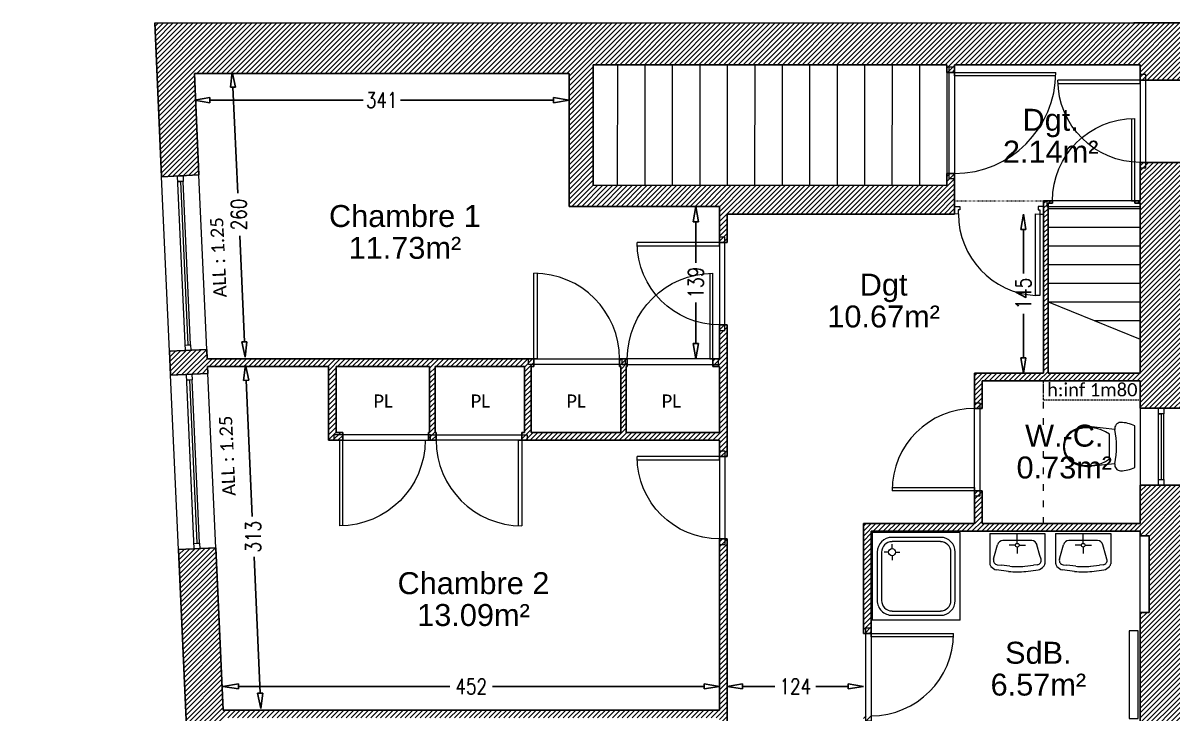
# Model space of a CAD drawing. Header units: millimetres. Extents: x -14819 to 43195, y -10328 to 20814.
# Drawn here: x 6426 to 7473, y 5867 to 6496 of the extents above; entities that cross this region are included whole.
import ezdxf
from ezdxf.enums import TextEntityAlignment as Align

# ---------------------------------------------------------------- set-up
doc = ezdxf.new("R2010")
doc.units = ezdxf.units.MM
doc.header["$PDMODE"] = 3
for name, pattern in [('ACAD_ISO03W100', [30, 12, -18]), ('Chemin', [0.5, 0.3, -0.2]), ('Cotation', [0.2, 0.1, -0.1])]:
    doc.linetypes.add(name, pattern=pattern)
for name, color, linetype, lineweight in [('05 - Menuiserie', 150, 'Continuous', 5), ('14 - Sanitaires', 130, 'Continuous', 9), ('41 - Côtes Intérieures', 71, 'Continuous', 9), ('50 - Signes', 12, 'Continuous', 9), ('52 - Projections', 22, 'ACAD_ISO03W100', 5), ('59 - TxT', 120, 'Continuous', 0), ('_Texte', 7, 'Continuous', 15), ('Escalier', 8, 'Continuous', 18), ('hauteur inf1.8m', 11, 'Continuous', 0), ('Menuiserie_cps', 7, 'Continuous', 15), ('Mur_coupe', 7, 'Continuous', 25), ('Mur_projeté', 8, 'ACAD_ISO03W100', 18), ('Mur_vu', 8, 'Continuous', 18)]:
    doc.layers.add(name, color=color, linetype=linetype, lineweight=lineweight)
doc.layers.add('10 - Hachures', color=7, linetype='Continuous', lineweight=18, true_color=0x646464)
doc.layers.add('_mur_fantome', color=2, linetype='Continuous', lineweight=0, plot=False)
doc.layers.add('Menuiserie_seuil', color=8, linetype='Continuous', lineweight=9, plot=False)
doc.styles.add('CR_Cot', font='simplex.shx', dxfattribs={"width": 0.8})
doc.styles.add('Legend', font='calibri.ttf')
doc.styles.get("Standard").update_dxf_attribs({"font": 'arial.ttf'})
doc.dimstyles.get("Standard").update_dxf_attribs({"dimtxt": 14, "dimasz": 14, "dimexe": 0.18, "dimexo": 0.0625, "dimgap": 5, "dimtad": 0, "dimtoh": 1, "dimdec": 0, "dimzin": 0, "dimdsep": 46, "dimtxsty": 'CR_Cot', "dimblk": 'CLOSEDBLANK', "dimcen": 0, "dimse1": 1, "dimse2": 1, "dimadec": 0, "dimazin": 0, "dimtfac": 1, "dimtdec": 0, "dimtofl": 0, "dimtmove": 0, "dimatfit": 3, "dimfxl": 1, "dimtolj": 1, "dimtzin": 0, "dimarcsym": 0})

# ---------------------------------------------------------------- blocks, each defined once
blk = doc.blocks.new('_ClosedBlank')
at = {"color": 0, "linetype": 'ByBlock', "lineweight": -2}
for p, q in [((-1, 0.167), (0, 0)), ((-1, 0.167), (-1, -0.167)), ((0, 0), (-1, -0.167))]:
    blk.add_line(p, q, dxfattribs=at)
blk = doc.blocks.new('*D677')
at = {"layer": '41 - Côtes Intérieures', "color": 0, "lineweight": -2, "transparency": 16777216}
for p, q in [((6629.5, 6170.4), (6635.1, 6046.2)), ((6642.3, 5885.4), (6636.7, 6009.6))]:
    blk.add_line(p, q, dxfattribs=at)
at = {"layer": 'Defpoints', "color": 0, "transparency": 16777216}
for p in [(6594.4, 6182.8), (6628.9, 6184.4), (6608.4, 5869.8)]:
    blk.add_point(p, dxfattribs=at)
at = {"layer": '41 - Côtes Intérieures', "color": 0, "lineweight": -2, "transparency": 16777216, "xscale": 14, "yscale": 14, "zscale": 14}
for p, rotation in [((6628.9, 6184.4), 92.57481250432451), ((6642.9, 5871.4), 272.5748125043245)]:
    blk.add_blockref('_ClosedBlank', p, dxfattribs=dict(at, rotation=rotation))
at = {"layer": '41 - Côtes Intérieures', "color": 0, "transparency": 16777216, "insert": (6635.9, 6027.9), "char_height": 14, "attachment_point": 5, "rotation": 90, "style": 'CR_Cot'}
blk.add_mtext('\\A1;313', dxfattribs=at)
blk = doc.blocks.new('*D678')
at = {"layer": '41 - Côtes Intérieures', "color": 0, "lineweight": -2, "transparency": 16777216}
for p, q in [((37038.8, 6101.8), (37038.8, 6012)), ((37038.8, 5883.8), (37038.8, 5973.7))]:
    blk.add_line(p, q, dxfattribs=at)
at = {"layer": 'Defpoints', "color": 0, "transparency": 16777216}
for p in [(37038.8, 6115.8), (37060.4, 6115.8), (7060.4, 5869.8)]:
    blk.add_point(p, dxfattribs=at)
at = {"layer": '41 - Côtes Intérieures', "color": 0, "lineweight": -2, "transparency": 16777216, "xscale": 14, "yscale": 14, "zscale": 14}
for p, rotation in [((37038.8, 6115.8), 90), ((37038.8, 5869.8), 270)]:
    blk.add_blockref('_ClosedBlank', p, dxfattribs=dict(at, rotation=rotation))
at = {"layer": '41 - Côtes Intérieures', "color": 0, "transparency": 16777216, "insert": (37038.8, 5992.8), "char_height": 14, "attachment_point": 5, "rotation": 90, "style": 'CR_Cot'}
blk.add_mtext('\\A1;246', dxfattribs=at)
blk = doc.blocks.new('*D679')
at = {"layer": '41 - Côtes Intérieures', "color": 0, "lineweight": -2, "transparency": 16777216}
for p, q in [((7038.8, 6314.8), (7038.8, 6277.4)), ((7038.8, 6203.8), (7038.8, 6241.3))]:
    blk.add_line(p, q, dxfattribs=at)
at = {"layer": 'Defpoints', "color": 0, "transparency": 16777216}
for p in [(7038.8, 6328.8), (7060.4, 6328.8), (7060.4, 6189.8)]:
    blk.add_point(p, dxfattribs=at)
at = {"layer": '41 - Côtes Intérieures', "color": 0, "lineweight": -2, "transparency": 16777216, "xscale": 14, "yscale": 14, "zscale": 14}
for p, rotation in [((7038.8, 6328.8), 90), ((7038.8, 6189.8), 270)]:
    blk.add_blockref('_ClosedBlank', p, dxfattribs=dict(at, rotation=rotation))
at = {"layer": '41 - Côtes Intérieures', "color": 0, "transparency": 16777216, "insert": (7038.8, 6259.3), "char_height": 14, "attachment_point": 5, "rotation": 90, "style": 'CR_Cot'}
blk.add_mtext('\\A1;139', dxfattribs=at)
blk = doc.blocks.new('*D688')
at = {"layer": '41 - Côtes Intérieures', "color": 0, "lineweight": -2, "transparency": 16777216}
for p, q in [((7081.4, 5891.6), (7110.8, 5891.6)), ((7177.4, 5891.6), (7148, 5891.6))]:
    blk.add_line(p, q, dxfattribs=at)
at = {"layer": 'Defpoints', "color": 0, "transparency": 16777216}
for p in [(7191.4, 5891.6), (7191.4, 5879.8), (7067.4, 5869.8)]:
    blk.add_point(p, dxfattribs=at)
at = {"layer": '41 - Côtes Intérieures', "color": 0, "lineweight": -2, "transparency": 16777216, "xscale": 14, "yscale": 14, "zscale": 14, "rotation": 180}
blk.add_blockref('_ClosedBlank', (7067.4, 5891.6), dxfattribs=at)
at = {"layer": '41 - Côtes Intérieures', "color": 0, "lineweight": -2, "transparency": 16777216, "xscale": 14, "yscale": 14, "zscale": 14}
blk.add_blockref('_ClosedBlank', (7191.4, 5891.6), dxfattribs=at)
at = {"layer": '41 - Côtes Intérieures', "color": 0, "transparency": 16777216, "insert": (7129.4, 5891.6), "char_height": 14, "attachment_point": 5, "style": 'CR_Cot'}
blk.add_mtext('\\A1;124', dxfattribs=at)
blk = doc.blocks.new('*D695')
at = {"layer": '41 - Côtes Intérieures', "color": 0, "lineweight": -2, "transparency": 16777216}
for p, q in [((7337, 6307.8), (7337, 6267.7)), ((7337, 6190.8), (7337, 6231))]:
    blk.add_line(p, q, dxfattribs=at)
at = {"layer": 'Defpoints', "color": 0, "transparency": 16777216}
for p in [(7337, 6321.8), (7352, 6321.8), (7320.4, 6176.8)]:
    blk.add_point(p, dxfattribs=at)
at = {"layer": '41 - Côtes Intérieures', "color": 0, "lineweight": -2, "transparency": 16777216, "xscale": 14, "yscale": 14, "zscale": 14}
for p, rotation in [((7337, 6321.8), 90), ((7337, 6176.8), 270)]:
    blk.add_blockref('_ClosedBlank', p, dxfattribs=dict(at, rotation=rotation))
at = {"layer": '41 - Côtes Intérieures', "color": 0, "transparency": 16777216, "insert": (7337, 6249.3), "char_height": 14, "attachment_point": 5, "rotation": 90, "style": 'CR_Cot'}
blk.add_mtext('\\A1;145', dxfattribs=at)
blk = doc.blocks.new('A$Cd99badf2')
at = {"layer": '14 - Sanitaires', "color": 251, "true_color": 0x666666}
for p, q in [((-18.1, 15.6), (-39.3, 17.9)), ((-23.1, -11.3), (-23.1, 11.3)), ((0, -18.9), (0, 18.9)), ((-18.1, -15.6), (-39.3, -17.9))]:
    blk.add_line(p, q, dxfattribs=at)
for centre, major_axis, start_param, end_param in [((-13, 16.7), (0, -5.31), 3.141628, 4.912784), ((-13, -6.7), (0, -28.7), 2.672126, 3.141601), ((-48.4, 0), (0, -16.7), 3.601916, 5.822859), ((-48.4, 0), (0, -15.9), 3.60199, 5.822808), ((-42.5, -11.9), (0, -30), 3.034838, 3.601943), ((-41.8, -15.6), (0, -32.8), 2.52997, 3.570063), ((-94.8, 0), (0, -78.5), 1.370375, 1.771221), ((-42.5, 11.9), (0, -30), -0.46035, 0.106755), ((-41.8, 15.6), (0, -32.8), -0.42847, 0.611623), ((-13, -16.7), (0, -5.31), 4.511994, 6.28315), ((-13, 6.7), (0, -28.7), -0.000008, 0.469466)]:
    blk.add_ellipse(centre, major_axis=major_axis, ratio=0.9963, start_param=start_param, end_param=end_param, dxfattribs=at)
blk = doc.blocks.new('A$C25e289c3')
at = {"layer": '14 - Sanitaires', "color": 251, "true_color": 0x666666}
for p, q in [((-34.5, 32.9), (-33.2, 44)), ((-28.5, 43.2), (-28.9, 39.8)), ((0, 50.1), (-27.6, 50.1)), ((-23.5, 46.6), (-20.1, 45.7)), ((-20.1, 45.7), (-10.2, 43)), ((0, 50.1), (0, 0)), ((-29.8, 31.8), (-28.9, 39.8)), ((-10.7, 26.8), (-10.7, 32.4)), ((-6.5, 11.9), (-6.5, 38.2)), ((-12.4, 25), (-18.1, 25)), ((-10.7, 23.3), (-10.7, 17.6)), ((-9, 25), (0, 25)), ((-34.5, 17.2), (-33.2, 6.1)), ((-29.8, 18.3), (-28.9, 10.3)), ((-28.5, 6.9), (-28.9, 10.3)), ((0, 0), (-27.6, 0)), ((-23.5, 3.4), (-20.1, 4.4)), ((-20.1, 4.4), (-10.2, 7.1))]:
    blk.add_line(p, q, dxfattribs=at)
for centre, radius, start, end in [((-21.9, 40.5), 11.8, 133.9763, 162.942), ((-27, 45.2), 4.87, 97.0143, 129.7093), ((-24.5, 42.8), 4, 74.7976, 173.5074), ((-11.5, 38.2), 5, 0, 74.7976), ((30, 25), 65, 173.0334, 186.9663), ((29.8, 25), 60, 173.5074, 186.4924), ((-10.7, 25), 1.72, 270.0000000237623, 269.9999827206719), ((-11.5, 11.9), 5, 285.2024, 359.9999), ((-21.9, 9.6), 11.8, 197.0579, 226.0236), ((-27, 4.8), 4.87, 230.2906, 262.9856), ((-24.5, 7.3), 4, 186.4925, 285.2023)]:
    blk.add_arc(centre, radius, start, end, dxfattribs=at)
blk = doc.blocks.new('A$Cf6694d94')
at = {"layer": '14 - Sanitaires', "color": 251, "true_color": 0x666666}
for p, q in [((62, 75.5), (18, 75.5)), ((80, 80), (80, 0)), ((62, 71.6), (18, 71.6)), ((4.5, 62), (4.5, 18)), ((8.4, 62), (8.4, 18)), ((71.6, 18), (71.6, 62)), ((75.5, 18), (75.5, 62)), ((18, 21.2), (18, 25.2)), ((14.8, 18), (10.8, 18)), ((18, 14.8), (18, 10.8)), ((21.2, 18), (25.2, 18)), ((0, 0), (80, 0)), ((18, 8.4), (62, 8.4)), ((18, 4.5), (62, 4.5))]:
    blk.add_line(p, q, dxfattribs=at)
blk.add_lwpolyline([(80, 80), (0, 80), (0, 0)], dxfattribs=at)
blk.add_circle((18, 18), 3.2, dxfattribs=at)
for centre, radius, start, end in [((18, 62), 13.5, 90, 180), ((62, 62), 13.5, 360, 90), ((18, 62), 9.56, 90, 180), ((62, 62), 9.56, 360, 90), ((18, 18), 13.5, 180, 270), ((18, 18), 9.56, 180, 270), ((62, 18), 13.5, 270, 360), ((62, 18), 9.56, 270, 360)]:
    blk.add_arc(centre, radius, start, end, dxfattribs=at)
blk = doc.blocks.new('Porte_Simple_Droite_75')
at = {"layer": 'Menuiserie_cps', "color": 1, "lineweight": 9}
for points in [[(0, 0), (0, 0.75)], [(0.03, 0.75), (0.03, 0), (0, 0)]]:
    blk.add_lwpolyline(points, dxfattribs=at)
at = {"layer": 'Menuiserie_cps', "lineweight": 9}
blk.add_arc((0, 0), 0.75, 0, 90, dxfattribs=at)
at = {"layer": 'Menuiserie_seuil'}
blk.add_lwpolyline([(-0.05, 0), (0.8, 0), (0.8, -0.05), (-0.05, -0.05)], close=True, dxfattribs=at)
blk = doc.blocks.new('Porte_Simple_Droite_78')
at = {"layer": 'Menuiserie_cps', "color": 1, "lineweight": 9}
for points in [[(0, 0), (0, 0.78)], [(0.03, 0.78), (0.03, 0), (0, 0)]]:
    blk.add_lwpolyline(points, dxfattribs=at)
at = {"layer": 'Menuiserie_cps', "lineweight": 9}
blk.add_arc((0, 0), 0.78, 0, 90, dxfattribs=at)
at = {"layer": 'Menuiserie_seuil'}
blk.add_lwpolyline([(-0.05, 0), (0.83, 0), (0.83, -0.05), (-0.05, -0.05)], close=True, dxfattribs=at)
blk = doc.blocks.new('Fenetre_159')
blk.add_lwpolyline([(0.05, 0.05), (0.05, 0), (0, 0), (0, 0.05), (1.59, 0.05), (1.59, 0), (1.54, 0), (1.54, 0.05), (1.54, 0.025), (0.05, 0.025), (0.05, 0), (1.54, 0)])
blk = doc.blocks.new('Fenetre_70')
blk.add_lwpolyline([(0.05, 0.05), (0.05, 0), (0, 0), (0, 0.05), (0.7, 0.05), (0.7, 0), (0.65, 0), (0.65, 0.05), (0.65, 0.025), (0.05, 0.025), (0.05, 0), (0.65, 0)])
blk = doc.blocks.new('Porte_Simple_Droite_92')
at = {"layer": 'Menuiserie_cps', "color": 1, "lineweight": 9}
for points in [[(0, 0), (0, 0.92)], [(0.03, 0.92), (0.03, 0), (0, 0)]]:
    blk.add_lwpolyline(points, dxfattribs=at)
at = {"layer": 'Menuiserie_cps', "lineweight": 9}
blk.add_arc((0, 0), 0.92, 0, 90, dxfattribs=at)
at = {"layer": 'Menuiserie_seuil'}
blk.add_lwpolyline([(-0.05, 0), (0.97, 0), (0.97, -0.05), (-0.05, -0.05)], close=True, dxfattribs=at)
blk = doc.blocks.new('A$Cbc0bb2b0')
at = {"layer": '05 - Menuiserie', "linetype": 'Continuous'}
for points in [[(-37.6, 17.6), (-33, 15.5), (-34.3, 12.8), (-35.7, 13.4), (-37.4, 9.8), (-40.5, 11.3), (-37.6, 17.6)], [(27.7, -20.7), (31.4, -22.5), (-0.9, -91.3), (-4.6, -89.5), (27.7, -20.7)], [(37.6, -17.6), (33, -15.5), (31.8, -18.2), (33.1, -18.9), (31.4, -22.5), (34.6, -24), (37.6, -17.6)]]:
    blk.add_lwpolyline(points, dxfattribs=at)
at = {"layer": '50 - Signes', "linetype": 'Continuous'}
blk.add_arc((31.7, -22.5), 76.2, 154.9276, 241.5756, dxfattribs=at)
blk = doc.blocks.new('*D703')
at = {"layer": '41 - Côtes Intérieures', "color": 0, "lineweight": -2, "transparency": 16777216}
for p, q in [((6617.5, 6437.4), (6621.8, 6340.8)), ((6627.9, 6205.4), (6623.6, 6302))]:
    blk.add_line(p, q, dxfattribs=at)
at = {"layer": 'Defpoints', "color": 0, "transparency": 16777216}
for p in [(6582.4, 6449.8), (6616.8, 6451.4), (6594.1, 6189.8)]:
    blk.add_point(p, dxfattribs=at)
at = {"layer": '41 - Côtes Intérieures', "color": 0, "lineweight": -2, "transparency": 16777216, "xscale": 14, "yscale": 14, "zscale": 14}
for p, rotation in [((6616.8, 6451.4), 92.574812504324), ((6628.5, 6191.4), 272.574812504324)]:
    blk.add_blockref('_ClosedBlank', p, dxfattribs=dict(at, rotation=rotation))
at = {"layer": '41 - Côtes Intérieures', "color": 0, "transparency": 16777216, "insert": (6622.7, 6321.4), "char_height": 14, "attachment_point": 5, "rotation": 90, "style": 'CR_Cot'}
blk.add_mtext('\\A1;260', dxfattribs=at)
blk = doc.blocks.new('*D704')
at = {"layer": '41 - Côtes Intérieures', "color": 0, "lineweight": -2, "transparency": 16777216}
for p, q in [((6596.4, 6425.6), (6735.9, 6425.6)), ((6909.4, 6425.6), (6769.9, 6425.6))]:
    blk.add_line(p, q, dxfattribs=at)
at = {"layer": 'Defpoints', "color": 0, "transparency": 16777216}
for p in [(6582.4, 6449.8), (6923.4, 6450), (6923.4, 6425.6)]:
    blk.add_point(p, dxfattribs=at)
at = {"layer": '41 - Côtes Intérieures', "color": 0, "lineweight": -2, "transparency": 16777216, "xscale": 14, "yscale": 14, "zscale": 14, "rotation": 180}
blk.add_blockref('_ClosedBlank', (6582.4, 6425.6), dxfattribs=at)
at = {"layer": '41 - Côtes Intérieures', "color": 0, "lineweight": -2, "transparency": 16777216, "xscale": 14, "yscale": 14, "zscale": 14}
blk.add_blockref('_ClosedBlank', (6923.4, 6425.6), dxfattribs=at)
at = {"layer": '41 - Côtes Intérieures', "color": 0, "transparency": 16777216, "insert": (6752.9, 6425.6), "char_height": 14, "attachment_point": 5, "style": 'CR_Cot'}
blk.add_mtext('\\A1;341', dxfattribs=at)
blk = doc.blocks.new('*D705')
at = {"layer": '41 - Côtes Intérieures', "color": 0, "lineweight": -2, "transparency": 16777216}
for p, q in [((6622.4, 5891.6), (6815, 5891.6)), ((7046.4, 5891.6), (6853.8, 5891.6))]:
    blk.add_line(p, q, dxfattribs=at)
at = {"layer": 'Defpoints', "color": 0, "transparency": 16777216}
for p in [(7060.4, 5891.6), (6608.4, 5869.8), (7060.4, 5869.8)]:
    blk.add_point(p, dxfattribs=at)
at = {"layer": '41 - Côtes Intérieures', "color": 0, "lineweight": -2, "transparency": 16777216, "xscale": 14, "yscale": 14, "zscale": 14, "rotation": 180}
blk.add_blockref('_ClosedBlank', (6608.4, 5891.6), dxfattribs=at)
at = {"layer": '41 - Côtes Intérieures', "color": 0, "lineweight": -2, "transparency": 16777216, "xscale": 14, "yscale": 14, "zscale": 14}
blk.add_blockref('_ClosedBlank', (7060.4, 5891.6), dxfattribs=at)
at = {"layer": '41 - Côtes Intérieures', "color": 0, "transparency": 16777216, "insert": (6834.4, 5891.6), "char_height": 14, "attachment_point": 5, "style": 'CR_Cot'}
blk.add_mtext('\\A1;452', dxfattribs=at)
blk = doc.blocks.new('*D733')
at = {"layer": '41 - Côtes Intérieures', "color": 0, "lineweight": -2, "transparency": 16777216}
for p, q in [((41.2, 6262.8), (41.2, 6178.7)), ((41.2, 6055.8), (41.2, 6139.9))]:
    blk.add_line(p, q, dxfattribs=at)
at = {"layer": 'Defpoints', "color": 0, "transparency": 16777216}
for p in [(41.2, 6276.8), (7705.4, 6276.8), (0, 6041.8)]:
    blk.add_point(p, dxfattribs=at)
at = {"layer": '41 - Côtes Intérieures', "color": 0, "lineweight": -2, "transparency": 16777216, "xscale": 14, "yscale": 14, "zscale": 14}
for p, rotation in [((41.2, 6276.8), 90), ((41.2, 6041.8), 270)]:
    blk.add_blockref('_ClosedBlank', p, dxfattribs=dict(at, rotation=rotation))
at = {"layer": '41 - Côtes Intérieures', "color": 0, "transparency": 16777216, "insert": (41.2, 6159.3), "char_height": 14, "attachment_point": 5, "rotation": 90, "style": 'CR_Cot'}
blk.add_mtext('\\A1;235', dxfattribs=at)

msp = doc.modelspace()

# ---------------------------------------------------------------- hatches: boundary and pattern name
at = {"layer": '10 - Hachures', "lineweight": 18}
h = msp.add_hatch(dxfattribs=at)
h.set_pattern_fill('ANSI31', color=256)
h.paths.add_polyline_path([(7683.44, 6421.84), (7705.44, 6421.84), (7705.44, 6448.28), (7827.44, 6448.28), (7827.44, 6495.84), (6546.27, 6495.84), (6552.57, 6355.84), (6586.52, 6357.4), (6582.36, 6449.84), (6923.45, 6449.84), (6923.45, 6328.84), (7060.36, 6328.84), (7060.36, 6295.84), (7067.35, 6295.84), (7067.35, 6321.84), (7274.36, 6321.85), (7274.36, 6358.84), (7267.44, 6358.86), (7267.36, 6347.85), (6945.44, 6348.07), (6945.44, 6457.84), (7267.44, 6457.62), (7267.44, 6450.84), (7274.44, 6450.84), (7274.44, 6457.84), (7443.44, 6457.84), (7443.44, 6443.84), (7481.44, 6443.84), (7481.44, 6461.84), (7683.44, 6461.84)])
h.paths.add_polyline_path([(7705.44, 6276.84), (7683.44, 6276.84), (7683.44, 6218.84), (7705.44, 6218.84)])
h = msp.add_hatch(dxfattribs=at)
h.set_pattern_fill('ANSI31', color=256)
h.paths.add_polyline_path([(7481.44, 6368.84), (7443.44, 6368.84), (7443.44, 6333.84), (7438.44, 6333.84), (7438.44, 6331.84), (7443.44, 6331.84), (7443.44, 6176.84), (7359.44, 6176.84), (7359.44, 6331.84), (7363.44, 6331.84), (7363.44, 6333.84), (7355.44, 6333.84), (7355.44, 6176.84), (7292.44, 6176.84), (7292.44, 6144.84), (7299.44, 6144.84), (7299.44, 6169.84), (7443.44, 6169.84), (7443.44, 6144.97), (7481.44, 6144.97)])
h = msp.add_hatch(dxfattribs=at)
h.set_pattern_fill('ANSI31', color=256)
h.paths.add_polyline_path([(6559.71, 6196.97), (6559.71, 6196.97), (6560.7, 6174.99), (6594.65, 6176.56), (6594.37, 6182.84), (6704.44, 6182.84), (6704.44, 6115.84), (6717.44, 6115.84), (6717.44, 6122.84), (6711.44, 6122.84), (6711.44, 6182.84), (6796.44, 6182.84), (6796.44, 6122.84), (6795.44, 6122.84), (6795.44, 6115.84), (6802.44, 6115.84), (6802.44, 6122.84), (6801.44, 6122.84), (6801.44, 6182.84), (6882.94, 6182.84), (6882.94, 6122.84), (6880.44, 6122.84), (6880.44, 6115.84), (7060.44, 6115.84), (7060.44, 6100.84), (7067.44, 6100.84), (7067.35, 6220.84), (7060.35, 6220.84), (7060.44, 6189.84), (7054.44, 6189.84), (7054.44, 6182.84), (7060.44, 6182.84), (7060.44, 6122.84), (6975.44, 6122.84), (6975.44, 6182.84), (6976.44, 6182.84), (6976.44, 6189.84), (6969.44, 6189.84), (6969.44, 6182.84), (6970.44, 6182.84), (6970.44, 6122.84), (6888.94, 6122.84), (6888.94, 6182.84), (6891.44, 6182.84), (6891.44, 6189.84), (6594.05, 6189.84), (6593.66, 6198.54)])
h = msp.add_hatch(dxfattribs=at)
h.set_pattern_fill('ANSI31', color=256)
h.paths.add_polyline_path([(7443.44, 4916.84), (7325.75, 4916.84), (7325.75, 4882.84), (7486.09, 4882.84), (7486.09, 4916.84), (7486.09, 5366.84), (7528.44, 5366.84), (7528.44, 5434.38), (7483.44, 5434.84), (7483.44, 6041.84), (7498.44, 6041.84), (7498.44, 6063.84), (7481.44, 6063.84), (7481.44, 6074.97), (7443.44, 6074.97), (7443.44, 6039.84), (7299.44, 6039.84), (7299.44, 6069.84), (7292.44, 6069.84), (7292.44, 6039.84), (7191.44, 6039.84), (7191.44, 5939.84), (7198.44, 5939.84), (7198.44, 6032.84), (7443.44, 6032.84), (7443.44, 6028.84), (7451.44, 6028.84), (7451.44, 5958.84), (7443.44, 5958.84), (7443.44, 5764.84), (7198.44, 5764.84), (7198.44, 5864.84), (7191.44, 5864.84), (7191.44, 5757.84), (7443.44, 5757.84), (7443.44, 5409.84)])
h.paths.add_polyline_path([(7483.44, 5376.82), (7483.44, 5426.82), (7518.44, 5426.48), (7518.44, 5376.84), (7483.44, 5376.84)], flags=16)
h = msp.add_hatch(dxfattribs=at)
h.set_pattern_fill('ANSI31', color=256)
h.paths.add_polyline_path([(6601.79, 6017.82), (6567.83, 6016.25), (6567.83, 6016.25), (6575.42, 5847.48), (6609.38, 5849.04), (6608.76, 5862.84), (7060.44, 5862.84), (7060.44, 5855.84), (7067.44, 5855.84), (7067.44, 6025.84), (7060.44, 6025.84), (7060.44, 5869.84), (6608.44, 5869.84)])

# ---------------------------------------------------------------- linework, layer by layer
at = {"layer": '14 - Sanitaires', "color": 251, "true_color": 0x666666}
msp.add_lwpolyline([(7433.44, 5942.34), (7433.44, 5862.34), (7441.44, 5862.34), (7441.44, 5942.34), (7433.44, 5942.34)], dxfattribs=at)
at = {"layer": '50 - Signes', "flags": 128}
for points in [[(6945.44, 6402.96, 0, 0, 0), (7242.4, 6402.75, 20, 0, 0), (7267.4, 6402.73, 0, 0, 0)], [(7401.44, 6326.84, 0, 0, 0), (7401.44, 6241.84, 20, 0, 0), (7401.44, 6224.84, 0, 0, 0)]]:
    msp.add_lwpolyline(points, format="xyseb", dxfattribs=at)
at = {"layer": '52 - Projections', "ltscale": 0.04}
msp.add_lwpolyline([(7274.38, 6333.83), (7355.44, 6333.84)], dxfattribs=at)
at = {"layer": '_mur_fantome', "flags": 128}
msp.add_lwpolyline([(6546.27, 6495.84), (7437.44, 6495.84)], dxfattribs=at)
at = {"layer": 'Escalier', "flags": 128}
for points in [[(6967.44, 6458.05), (6967.36, 6348.06)], [(6992.44, 6458.03), (6992.36, 6348.04)], [(7017.44, 6458.02), (7017.36, 6348.02)], [(7042.44, 6458), (7042.36, 6348)], [(7067.44, 6457.98), (7067.36, 6347.99)], [(7092.44, 6457.96), (7092.36, 6347.97)], [(7117.44, 6457.95), (7117.36, 6347.95)], [(7142.44, 6457.93), (7142.36, 6347.93)], [(7167.44, 6457.91), (7167.36, 6347.92)], [(7192.44, 6457.89), (7192.36, 6347.9)], [(7217.44, 6457.88), (7217.36, 6347.88)], [(7242.44, 6457.86), (7242.36, 6347.86)], [(7267.44, 6457.84), (7267.36, 6347.85)], [(7359.44, 6326.84), (7443.44, 6326.84)], [(7359.44, 6309.84), (7443.44, 6309.84)], [(7359.44, 6292.84), (7443.44, 6292.84)], [(7359.44, 6275.84), (7443.44, 6275.84)], [(7359.44, 6258.84), (7443.44, 6258.84)], [(7359.44, 6241.84), (7443.44, 6241.84)], [(7359.44, 6241.84), (7443.44, 6207.84)], [(7401.44, 6224.84), (7443.44, 6224.84)]]:
    msp.add_lwpolyline(points, dxfattribs=at)
at = {"layer": 'hauteur inf1.8m', "linetype": 'Cotation', "ltscale": 4, "flags": 128}
for points in [[(7355.44, 6152.51), (7355.44, 6169.84)], [(7355.44, 6152.51), (7443.44, 6152.51)]]:
    msp.add_lwpolyline(points, dxfattribs=at)
at = {"layer": 'Mur_coupe'}
msp.add_line((7437.44, 6495.84), (7827.44, 6495.84), dxfattribs=at)
at = {"layer": 'Mur_coupe', "flags": 128}
for points, elevation in [([(6546.27, 6495.84), (6552.57, 6355.84)], -195), ([(6582.36, 6449.84), (6586.52, 6357.4)], -195), ([(6586.52, 6357.4), (6552.57, 6355.84)], -10.3), ([(6593.66, 6198.54), (6559.71, 6196.97)], -10.3), ([(6593.66, 6198.54), (6594.05, 6189.84)], -195), ([(6559.71, 6196.97), (6560.7, 6174.99)], -195), ([(6594.65, 6176.56), (6560.7, 6174.99)], -10.3), ([(6594.37, 6182.84), (6594.65, 6176.56)], -195), ([(6601.79, 6017.82), (6567.83, 6016.25)], -10.3), ([(6567.83, 6016.25), (6575.42, 5847.48)], -195), ([(6601.79, 6017.82), (6608.44, 5869.84)], -195)]:
    msp.add_lwpolyline(points, dxfattribs=dict(at, elevation=elevation))
for points in [[(6582.36, 6449.84), (6923.45, 6449.84)], [(6923.52, 6328.84), (6923.45, 6449.84)], [(6945.44, 6457.84), (7267.44, 6457.84)], [(6945.44, 6348.07), (6945.44, 6457.84)], [(7267.44, 6450.84), (7267.44, 6457.84)], [(7267.44, 6450.84), (7274.44, 6450.84)], [(7274.44, 6457.84), (7443.44, 6457.84)], [(7274.44, 6450.84), (7274.44, 6457.84)], [(7443.44, 6443.84), (7443.44, 6457.84)], [(7481.44, 6443.84), (7443.44, 6443.84)], [(7481.44, 6368.84), (7443.44, 6368.84)], [(7443.44, 6333.84), (7443.44, 6368.84)], [(7267.41, 6347.85), (7267.44, 6358.84)], [(7267.44, 6358.84), (7274.44, 6358.84)], [(7274.35, 6321.84), (7274.44, 6358.84)], [(6945.44, 6348.07), (7267.41, 6347.85)], [(7274.41, 6347.84), (7274.44, 6347.84)], [(7355.44, 6333.84), (7363.44, 6333.84)], [(7355.44, 6333.84), (7355.44, 6176.84)], [(7363.44, 6331.84), (7363.44, 6333.84)], [(7438.44, 6333.84), (7443.44, 6333.84)], [(7438.44, 6331.84), (7438.44, 6333.84)], [(6923.52, 6328.84), (7060.36, 6328.84)], [(7060.35, 6295.84), (7060.36, 6328.84)], [(7359.44, 6331.84), (7363.44, 6331.84)], [(7359.44, 6331.84), (7359.44, 6176.84)], [(7438.44, 6331.84), (7443.44, 6331.84)], [(7443.44, 6176.84), (7443.44, 6331.84)], [(7067.35, 6295.84), (7067.35, 6321.84)], [(7274.35, 6321.84), (7067.35, 6321.84)], [(7067.35, 6295.84), (7060.35, 6295.84)], [(7060.44, 6189.84), (7060.35, 6220.84)], [(7067.35, 6220.84), (7060.35, 6220.84)], [(7067.44, 6100.84), (7067.35, 6220.84)], [(6594.05, 6189.84), (6891.44, 6189.84)], [(6891.44, 6189.84), (6891.44, 6182.84)], [(6969.44, 6189.84), (6976.44, 6189.84)], [(6969.44, 6189.84), (6969.44, 6182.84)], [(6976.44, 6189.84), (6976.44, 6182.84)], [(7054.44, 6189.84), (7060.44, 6189.84)], [(7054.44, 6189.84), (7054.44, 6182.84)], [(6594.37, 6182.84), (6704.44, 6182.84)], [(6704.44, 6115.84), (6704.44, 6182.84)], [(6711.44, 6182.84), (6796.44, 6182.84)], [(6711.44, 6122.84), (6711.44, 6182.84)], [(6796.44, 6122.84), (6796.44, 6182.84)], [(6801.44, 6182.84), (6882.94, 6182.84)], [(6801.44, 6122.84), (6801.44, 6182.84)], [(6882.94, 6122.84), (6882.94, 6182.84)], [(6888.94, 6182.84), (6891.44, 6182.84)], [(6888.94, 6122.84), (6888.94, 6182.84)], [(6969.44, 6182.84), (6970.44, 6182.84)], [(6970.44, 6122.84), (6970.44, 6182.84)], [(6975.44, 6182.84), (6976.44, 6182.84)], [(6975.44, 6122.84), (6975.44, 6182.84)], [(7054.44, 6182.84), (7060.44, 6182.84)], [(7060.44, 6122.84), (7060.44, 6182.84)], [(7355.44, 6176.84), (7292.44, 6176.84)], [(7292.44, 6144.84), (7292.44, 6176.84)], [(7443.44, 6176.84), (7359.44, 6176.84)], [(7443.44, 6169.84), (7299.44, 6169.84)], [(7299.44, 6144.84), (7299.44, 6169.84)], [(7443.44, 6144.97), (7443.44, 6169.84)], [(7481.44, 6144.97), (7443.44, 6144.97)], [(7292.44, 6144.84), (7299.44, 6144.84)], [(6704.44, 6115.84), (6717.44, 6115.84)], [(6711.44, 6122.84), (6717.44, 6122.84)], [(6717.44, 6122.84), (6717.44, 6115.84)], [(6795.44, 6122.84), (6796.44, 6122.84)], [(6795.44, 6122.84), (6795.44, 6115.84)], [(6795.44, 6115.84), (6802.44, 6115.84)], [(6801.44, 6122.84), (6802.44, 6122.84)], [(6802.44, 6122.84), (6802.44, 6115.84)], [(6880.44, 6122.84), (6882.94, 6122.84)], [(6880.44, 6122.84), (6880.44, 6115.84)], [(6880.44, 6115.84), (7060.44, 6115.84)], [(6888.94, 6122.84), (6970.44, 6122.84)], [(6975.44, 6122.84), (7060.44, 6122.84)], [(7060.44, 6100.84), (7060.44, 6115.84)], [(7067.44, 6100.84), (7060.44, 6100.84)], [(7481.44, 6074.97), (7443.44, 6074.97)], [(7443.44, 6039.84), (7443.44, 6074.97)], [(7292.44, 6069.84), (7299.44, 6069.84)], [(7292.44, 6039.84), (7292.44, 6069.84)], [(7299.44, 6039.84), (7299.44, 6069.84)], [(7292.44, 6039.84), (7191.44, 6039.84)], [(7191.44, 5939.84), (7191.44, 6039.84)], [(7443.44, 6032.84), (7198.44, 6032.84)], [(7198.44, 5939.84), (7198.44, 6032.84)], [(7443.44, 6039.84), (7299.44, 6039.84)], [(7443.44, 6028.84), (7443.44, 6032.84)], [(7067.44, 6025.84), (7060.44, 6025.84)], [(7060.44, 5869.84), (7060.44, 6025.84)], [(7067.44, 5855.84), (7067.44, 6025.84)], [(7443.44, 6028.84), (7451.44, 6028.84)], [(7451.44, 5958.84), (7451.44, 6028.84)], [(7443.44, 5764.84), (7443.44, 5958.84)], [(7443.44, 5958.84), (7451.44, 5958.84)], [(7198.44, 5939.84), (7191.44, 5939.84)], [(6608.44, 5869.84), (7060.44, 5869.84)]]:
    msp.add_lwpolyline(points, dxfattribs=at)
at = {"layer": 'Mur_projeté', "ltscale": 0.5, "flags": 128}
msp.add_lwpolyline([(7355.44, 6039.84), (7355.44, 6169.84)], dxfattribs=at)
at = {"layer": 'Mur_vu', "flags": 128}
for points, elevation in [([(6559.71, 6196.97), (6552.57, 6355.71)], -390), ([(6593.66, 6198.54), (6586.53, 6357.27)], -390), ([(6601.79, 6017.82), (6594.65, 6176.56)], -205.3), ([(6567.83, 6016.25), (6560.7, 6174.99)], -390)]:
    msp.add_lwpolyline(points, dxfattribs=dict(at, elevation=elevation))
for points in [[(7443.44, 6144.97), (7443.44, 6074.97)], [(7443.44, 5958.84), (7443.44, 6028.84)]]:
    msp.add_lwpolyline(points, dxfattribs=at)

# ---------------------------------------------------------------- block references
at = {"layer": '05 - Menuiserie'}
for name, p, xscale, yscale, zscale, rotation in [('Porte_Simple_Droite_92', (7274.44, 6450.84), 100, 100, 100, 270), ('Porte_Simple_Droite_75', (7443.44, 6443.84), -100, 100, 100, 90), ('Fenetre_159', (6579.19, 6197.75, -10.3), 100, 100, 100, 92.57456286843002), ('A$Cbc0bb2b0', (7314.9, 6328.69), 0.9768381557982359, 0.9768381557982359, 0.9768381557982359, 25.13489956183669), ('Porte_Simple_Droite_75', (7060.35, 6295.84), -100, 100, 100, 90), ('Fenetre_159', (6587.31, 6017.04, -10.3), 100, 100, 100, 92.57456286843002), ('Porte_Simple_Droite_75', (7292.44, 6069.84), 100, 100, 100, 90.00000000000001), ('Fenetre_70', (7464.94, 6074.97), 100, 100, 100, 90), ('Porte_Simple_Droite_78', (6714.44, 6115.84), -100, 100, 100, 180), ('Porte_Simple_Droite_78', (6880.44, 6115.84), 100, 100, 100, 180), ('Porte_Simple_Droite_75', (7060.44, 6100.84), -100, 100, 100, 90), ('Porte_Simple_Droite_75', (7198.44, 5939.84), 100, 100, 100, 270)]:
    msp.add_blockref(name, p, dxfattribs=dict(at, xscale=xscale, yscale=yscale, zscale=zscale, rotation=rotation))
at = {"layer": '05 - Menuiserie', "yscale": 100, "zscale": 100}
for name, p, xscale in [('Porte_Simple_Droite_75', (7438.44, 6333.84), -100), ('Porte_Simple_Droite_78', (6891.44, 6189.84), 100), ('Porte_Simple_Droite_78', (7054.44, 6189.84), -100)]:
    msp.add_blockref(name, p, dxfattribs=dict(at, xscale=xscale))
at = {"layer": '14 - Sanitaires', "linetype": 'Continuous'}
msp.add_blockref('A$Cd99badf2', (7438.44, 6109.97), dxfattribs=at)
for name, p, rotation in [('A$Cf6694d94', (7199.44, 6031.84), 270), ('A$C25e289c3', (7356.48, 6030.84), 90), ('A$C25e289c3', (7416.48, 6030.84), 90)]:
    msp.add_blockref(name, p, dxfattribs=dict(at, rotation=rotation))

# ---------------------------------------------------------------- texts
at = {"layer": '59 - TxT', "linetype": 'Continuous'}
for s, p in [('Dgt.', (7361.85, 6397.68)), ('2.14m²', (7361.85, 6368.68)), ('Chambre 1', (6774, 6310.03)), ('11.73m²', (6774, 6281.03)), ('Dgt', (7209.75, 6247.52)), ('10.67m²', (7209.75, 6218.52)), ('W.-C.', (7374.24, 6109.97)), ('0.73m²', (7374.24, 6080.97)), ('Chambre 2', (6836.43, 5975.61)), ('13.09m²', (6836.43, 5946.61)), ('SdB.', (7350.6, 5912.23)), ('6.57m²', (7350.6, 5883.23))]:
    msp.add_text(s, height=20, dxfattribs=at).set_placement(p, align=Align.CENTER)
at = {"layer": '_Texte', "linetype": 'Chemin', "ltscale": 0.1, "style": 'Legend'}
for p in [(6745.34, 6145.48), (6833.84, 6145.48), (6920.99, 6145.48), (7007.69, 6145.48)]:
    msp.add_text('PL', height=12, dxfattribs=at).set_placement(p)
at = {"layer": 'hauteur inf1.8m', "linetype": 'Chemin', "ltscale": 0.1, "style": 'Legend'}
msp.add_text('h:inf 1m80', height=12, rotation=360, dxfattribs=at).set_placement((7358.6, 6155.79))
at = {"layer": 'Menuiserie_cps', "linetype": 'Chemin', "ltscale": 0.1, "style": 'Legend'}
for p in [(6611.79, 6246.02, -390), (6619.92, 6065.31, -205.3)]:
    msp.add_text('ALL : 1.25', height=12, rotation=92.57495, dxfattribs=at).set_placement(p)

# ---------------------------------------------------------------- dimensions: what is measured, and where the dimension line sits
at = {"layer": '41 - Côtes Intérieures'}
for p1, p2, picture, middle in [((6594.05, 6189.84), (6582.36, 6449.84), '*D703', (6622.69, 6321.39)), ((6608.44, 5869.84), (6594.37, 6182.84), '*D677', (6635.89, 6027.89))]:
    dim = msp.add_aligned_dim(p1=p1, p2=p2, distance=-34.52, dimstyle='Standard', dxfattribs=at)
    dim.commit()
    dim.dimension.update_dxf_attribs({"geometry": picture, "text_midpoint": middle, "text_rotation": 90})
for base, p1, p2, picture, middle in [((6923.45, 6425.63), (6582.36, 6449.84), (6923.45, 6450.04), '*D704', (6752.9, 6425.63)), ((7060.44, 5891.59), (6608.44, 5869.84), (7060.44, 5869.84), '*D705', (6834.44, 5891.59)), ((7191.44, 5891.59), (7067.44, 5869.84), (7191.44, 5879.84), '*D688', (7129.44, 5891.59))]:
    dim = msp.add_linear_dim(base=base, p1=p1, p2=p2, dimstyle='Standard', dxfattribs=at)
    dim.commit()
    dim.dimension.update_dxf_attribs({"geometry": picture, "text_midpoint": middle})
for base, p1, p2, picture, middle in [((7038.83, 6328.84), (7060.44, 6189.84), (7060.44, 6328.84), '*D679', (7038.83, 6259.34)), ((7336.96, 6321.84), (7320.37, 6176.84), (7352.02, 6321.84), '*D695', (7336.96, 6249.34)), ((41.19, 6276.84), (0, 6041.84), (7705.44, 6276.84), '*D733', (41.19, 6159.34)), ((37038.83, 6115.84), (7060.44, 5869.84), (37060.44, 6115.84), '*D678', (37038.83, 5992.84))]:
    dim = msp.add_linear_dim(base=base, p1=p1, p2=p2, angle=90, dimstyle='Standard', dxfattribs=at)
    dim.commit()
    dim.dimension.update_dxf_attribs({"geometry": picture, "text_midpoint": middle})

doc.saveas('drawing.dxf')
